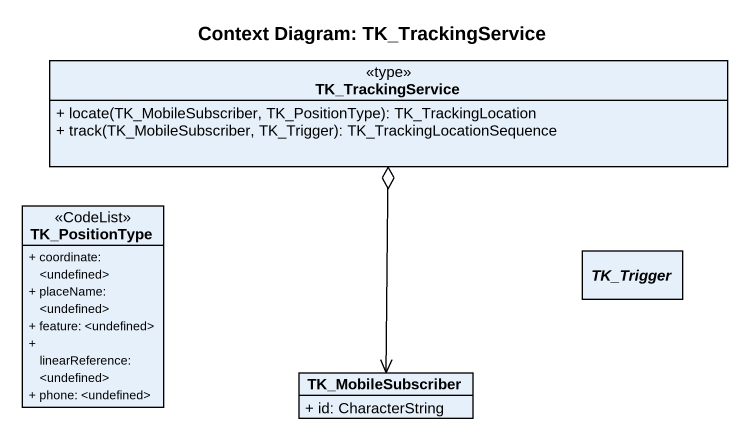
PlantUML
@startuml
title Context Diagram: TK_TrackingService
hide circle
hide empty members
skinparam classAttributeIconSize 0
class TK_TrackingService <<type>> {
  + locate(TK_MobileSubscriber, TK_PositionType): TK_TrackingLocation
  + track(TK_MobileSubscriber, TK_Trigger): TK_TrackingLocationSequence
}
class TK_PositionType <<CodeList>> {
  + coordinate: <undefined>
  + placeName: <undefined>
  + feature: <undefined>
  + linearReference: <undefined>
  + phone: <undefined>
}
abstract class TK_Trigger
class TK_MobileSubscriber {
  + id: CharacterString
}
TK_MobileSubscriber <-up-o TK_TrackingService
@enduml
